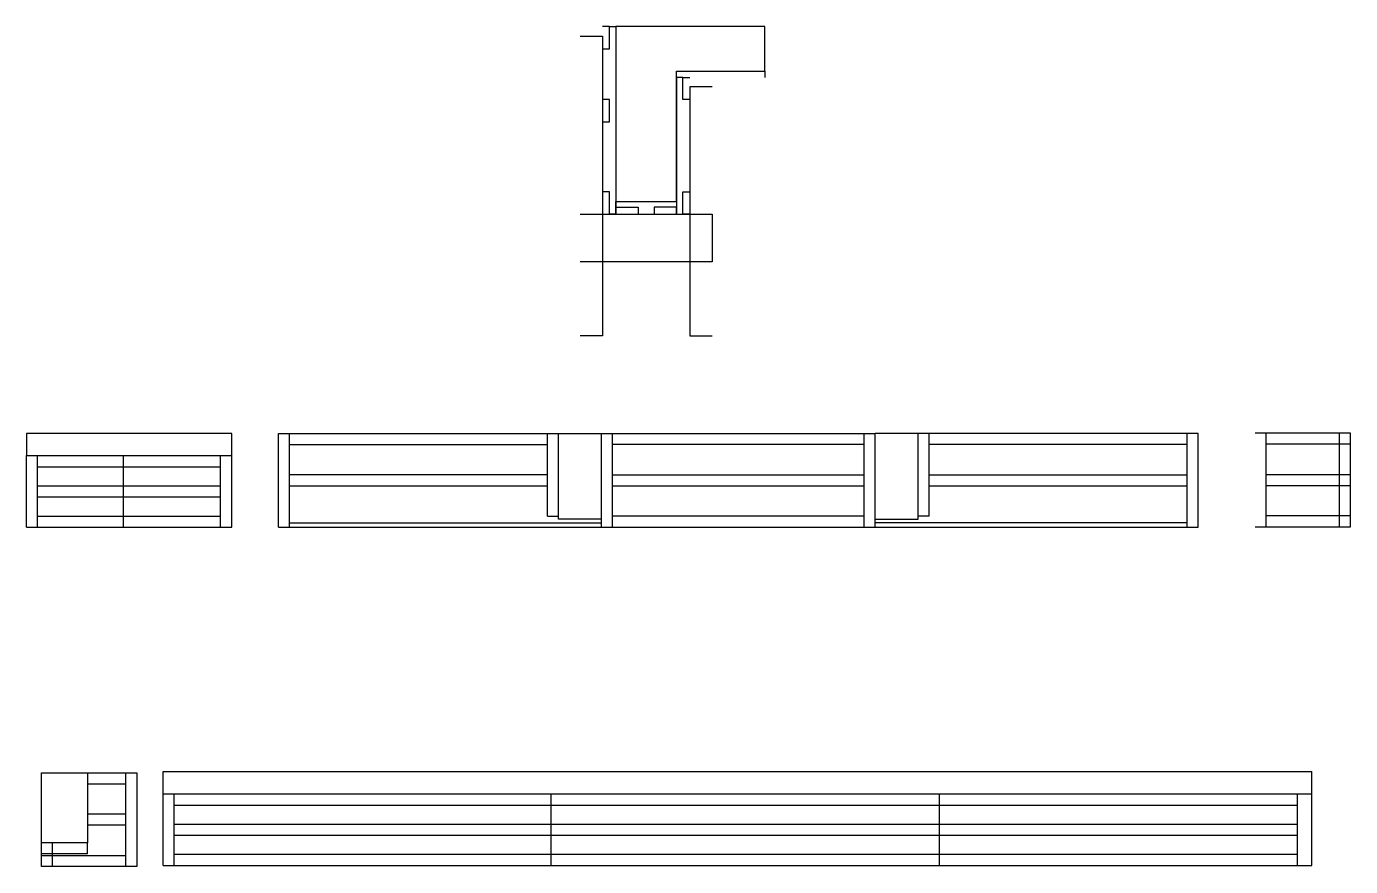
# Model space of a CAD drawing. Header units: metres. Extents: x 7684 to 8516, y 7740 to 8268.
import ezdxf

# ---------------------------------------------------------------- set-up
doc = ezdxf.new("R2010")
doc.units = ezdxf.units.M
for name, color, linetype in [('CONCRETO', 7, 'Continuous'), ('COTA', 7, 'Continuous'), ('Madeira', 7, 'Continuous'), ('Painéis', 7, 'Continuous'), ('SARR_2.2x7', 7, 'Continuous'), ('SARR_3.5x7', 7, 'Continuous')]:
    doc.layers.add(name, color=color, linetype=linetype)

msp = doc.modelspace()

# ---------------------------------------------------------------- linework, layer by layer
at = {"layer": 'CONCRETO', "color": 7, "lineweight": 25}
msp.add_lwpolyline([(8148.07, 8240.12), (8148.07, 8268.12), (8054.47, 8268.12), (8054.47, 8240.12), (8054.47, 8240.12), (8054.47, 8158.12), (8092.47, 8158.12), (8092.47, 8240.12)], dxfattribs=at)
at = {"layer": 'COTA', "color": 7, "lineweight": 25}
for p, q in [((7813.01, 8012.31), (7684.01, 8012.31)), ((7684.01, 8012.31), (7684.01, 7998.31)), ((7813.01, 7998.31), (7813.01, 8012.31)), ((8018.37, 8012.31), (8045.37, 8012.31)), ((8244.37, 8012.31), (8217.37, 8012.31)), ((8011.37, 7960.31), (8018.37, 7960.31)), ((8251.37, 7960.31), (8244.37, 7960.31)), ((7693.36, 7754.97), (7693.36, 7798.97)), ((7693.36, 7798.97), (7722.36, 7798.97)), ((7769.85, 7799.64), (8491.85, 7799.64)), ((7769.85, 7785.64), (7769.85, 7799.64)), ((8491.85, 7785.64), (8491.85, 7799.64)), ((7722.36, 7747.97), (7722.36, 7754.97))]:
    msp.add_line(p, q, dxfattribs=at)
at = {"layer": 'Madeira', "color": 7, "lineweight": 25}
for points in [[(8046.07, 8254.12), (8050.47, 8254.12), (8050.47, 8268.12), (8046.07, 8268.12)], [(8100.87, 8222.12), (8096.47, 8222.12), (8096.47, 8236.12), (8100.87, 8236.12)], [(8046.07, 8208.22), (8050.47, 8208.22), (8050.47, 8222.22), (8046.07, 8222.22)], [(8046.07, 8150.12), (8050.47, 8150.12), (8050.47, 8164.12), (8046.07, 8164.12)], [(8100.87, 8150.12), (8096.47, 8150.12), (8096.47, 8164.12), (8100.87, 8164.12)], [(8054.47, 8150.12), (8054.47, 8154.52), (8068.47, 8154.52), (8068.47, 8150.12)], [(8092.47, 8150.12), (8092.47, 8154.52), (8078.47, 8154.52), (8078.47, 8150.12)]]:
    msp.add_lwpolyline(points, dxfattribs=at)
at = {"layer": 'Painéis', "color": 7, "lineweight": 25}
for p, q in [((7842.37, 8012.31), (8018.37, 8012.31)), ((7842.37, 7953.31), (7842.37, 8012.31)), ((8018.37, 7958.31), (8018.37, 8012.31)), ((8045.37, 7953.31), (8045.37, 8012.31)), ((8045.37, 8012.31), (8217.37, 8012.31)), ((8217.37, 7953.31), (8217.37, 8012.31)), ((8420.37, 8012.31), (8244.37, 8012.31)), ((8244.37, 7958.31), (8244.37, 8012.31)), ((8420.37, 7953.31), (8420.37, 8012.31)), ((7684.01, 7998.31), (7813.01, 7998.31)), ((7684.01, 7953.31), (7684.01, 7998.31)), ((7745.01, 7953.31), (7745.01, 7998.31)), ((7813.01, 7953.31), (7813.01, 7998.31)), ((8045.37, 7958.31), (8018.37, 7958.31)), ((8217.37, 7958.31), (8244.37, 7958.31)), ((7684.01, 7953.31), (7813.01, 7953.31)), ((7842.37, 7953.31), (8420.37, 7953.31)), ((7722.36, 7798.97), (7722.36, 7754.97)), ((7769.85, 7785.64), (8491.85, 7785.64)), ((7769.85, 7740.64), (7769.85, 7785.64)), ((8013.85, 7740.64), (8013.85, 7785.64)), ((8257.85, 7740.64), (8257.85, 7785.64)), ((8491.85, 7740.64), (8491.85, 7785.64)), ((7722.36, 7754.97), (7693.36, 7754.97)), ((7769.85, 7740.64), (8491.85, 7740.64))]:
    msp.add_line(p, q, dxfattribs=at)
for points in [[(8050.47, 8268.12), (8054.47, 8268.12), (8054.47, 8150.12), (8050.47, 8150.12)], [(8092.47, 8236.12), (8092.47, 8240.12), (8148.07, 8240.12), (8148.07, 8236.12)], [(8096.47, 8236.12), (8092.47, 8236.12), (8092.47, 8150.12), (8096.47, 8150.12)], [(8054.47, 8154.52), (8054.47, 8158.12), (8092.47, 8158.12), (8092.47, 8154.52)], [(8456.1, 7953.47), (8516.1, 7953.47), (8516.1, 8012.47), (8456.1, 8012.47)], [(7722.36, 7798.97), (7753.36, 7798.97), (7753.36, 7739.97), (7693.36, 7739.97), (7693.36, 7754.97)]]:
    msp.add_lwpolyline(points, dxfattribs=at)
at = {"layer": 'SARR_2.2x7', "color": 7, "lineweight": 25}
for p, q in [((7849.37, 7953.31), (7849.37, 8012.31)), ((7849.37, 8005.31), (8011.37, 8005.31)), ((8011.37, 7960.31), (8011.37, 8012.31)), ((8052.37, 7953.31), (8052.37, 8012.31)), ((8210.37, 8005.31), (8052.37, 8005.31)), ((8210.37, 7953.31), (8210.37, 8012.31)), ((8251.37, 7960.31), (8251.37, 8012.31)), ((8413.37, 8005.31), (8251.37, 8005.31)), ((8413.37, 7953.31), (8413.37, 8012.31)), ((8463.1, 7953.47), (8463.1, 8012.47)), ((8516.1, 8005.47), (8463.1, 8005.47)), ((8509.1, 7953.47), (8509.1, 8012.47)), ((7691.01, 7953.31), (7691.01, 7998.31)), ((7806.01, 7953.31), (7806.01, 7998.31)), ((7691.01, 7991.31), (7745.01, 7991.31)), ((7745.01, 7991.31), (7806.01, 7991.31)), ((7849.37, 7986.39), (8011.37, 7986.39)), ((8052.37, 7986.31), (8210.37, 7986.31)), ((8251.37, 7986.31), (8413.37, 7986.31)), ((8463.1, 7986.47), (8516.1, 7986.47)), ((7691.01, 7979.31), (7745.01, 7979.31)), ((7691.01, 7972.31), (7745.01, 7972.31)), ((7745.01, 7979.31), (7806.01, 7979.31)), ((7745.01, 7972.31), (7806.01, 7972.31)), ((7849.37, 7979.39), (8011.37, 7979.39)), ((8052.37, 7979.31), (8210.37, 7979.31)), ((8251.37, 7979.31), (8413.37, 7979.31)), ((8463.1, 7979.47), (8516.1, 7979.47)), ((7691.01, 7960.31), (7745.01, 7960.31)), ((7745.01, 7960.31), (7806.01, 7960.31)), ((7849.37, 7956.04), (8045.37, 7956.04)), ((8210.37, 7960.31), (8052.37, 7960.31)), ((8413.37, 7955.97), (8217.37, 7955.97)), ((8516.1, 7960.47), (8463.1, 7960.47)), ((7746.36, 7739.97), (7746.36, 7798.97)), ((7722.36, 7791.97), (7746.36, 7791.97)), ((7776.85, 7740.64), (7776.85, 7785.64)), ((8482.85, 7740.64), (8482.85, 7785.64)), ((7746.36, 7772.97), (7722.36, 7772.97)), ((7776.85, 7778.64), (8013.85, 7778.64)), ((8013.85, 7778.64), (8257.85, 7778.64)), ((8257.85, 7778.64), (8482.85, 7778.64)), ((7746.36, 7765.97), (7722.36, 7765.97)), ((7776.85, 7766.64), (8013.9, 7766.64)), ((8013.85, 7766.64), (8257.85, 7766.64)), ((8257.85, 7766.64), (8482.85, 7766.64)), ((7776.85, 7759.64), (8013.9, 7759.64)), ((8013.85, 7759.64), (8257.85, 7759.64)), ((8257.85, 7759.64), (8482.85, 7759.64)), ((7722.36, 7747.97), (7693.36, 7747.97)), ((7693.36, 7746.97), (7746.36, 7746.97)), ((7700.36, 7739.97), (7700.36, 7754.97)), ((7776.85, 7747.64), (8013.85, 7747.64)), ((8013.85, 7747.64), (8257.85, 7747.64)), ((8257.85, 7747.64), (8482.85, 7747.64))]:
    msp.add_line(p, q, dxfattribs=at)
at = {"layer": 'SARR_3.5x7', "color": 7, "lineweight": 25}
for points in [[(8032.07, 8262.12), (8046.07, 8262.12), (8046.07, 8073.64), (8032.07, 8073.64)], [(8114.87, 8230.12), (8100.87, 8230.12), (8100.87, 8073.64), (8114.87, 8073.64)], [(8032.07, 8150.12), (8114.87, 8150.12), (8114.87, 8120.06), (8032.07, 8120.06)]]:
    msp.add_lwpolyline(points, dxfattribs=at)

doc.saveas('drawing.dxf')
